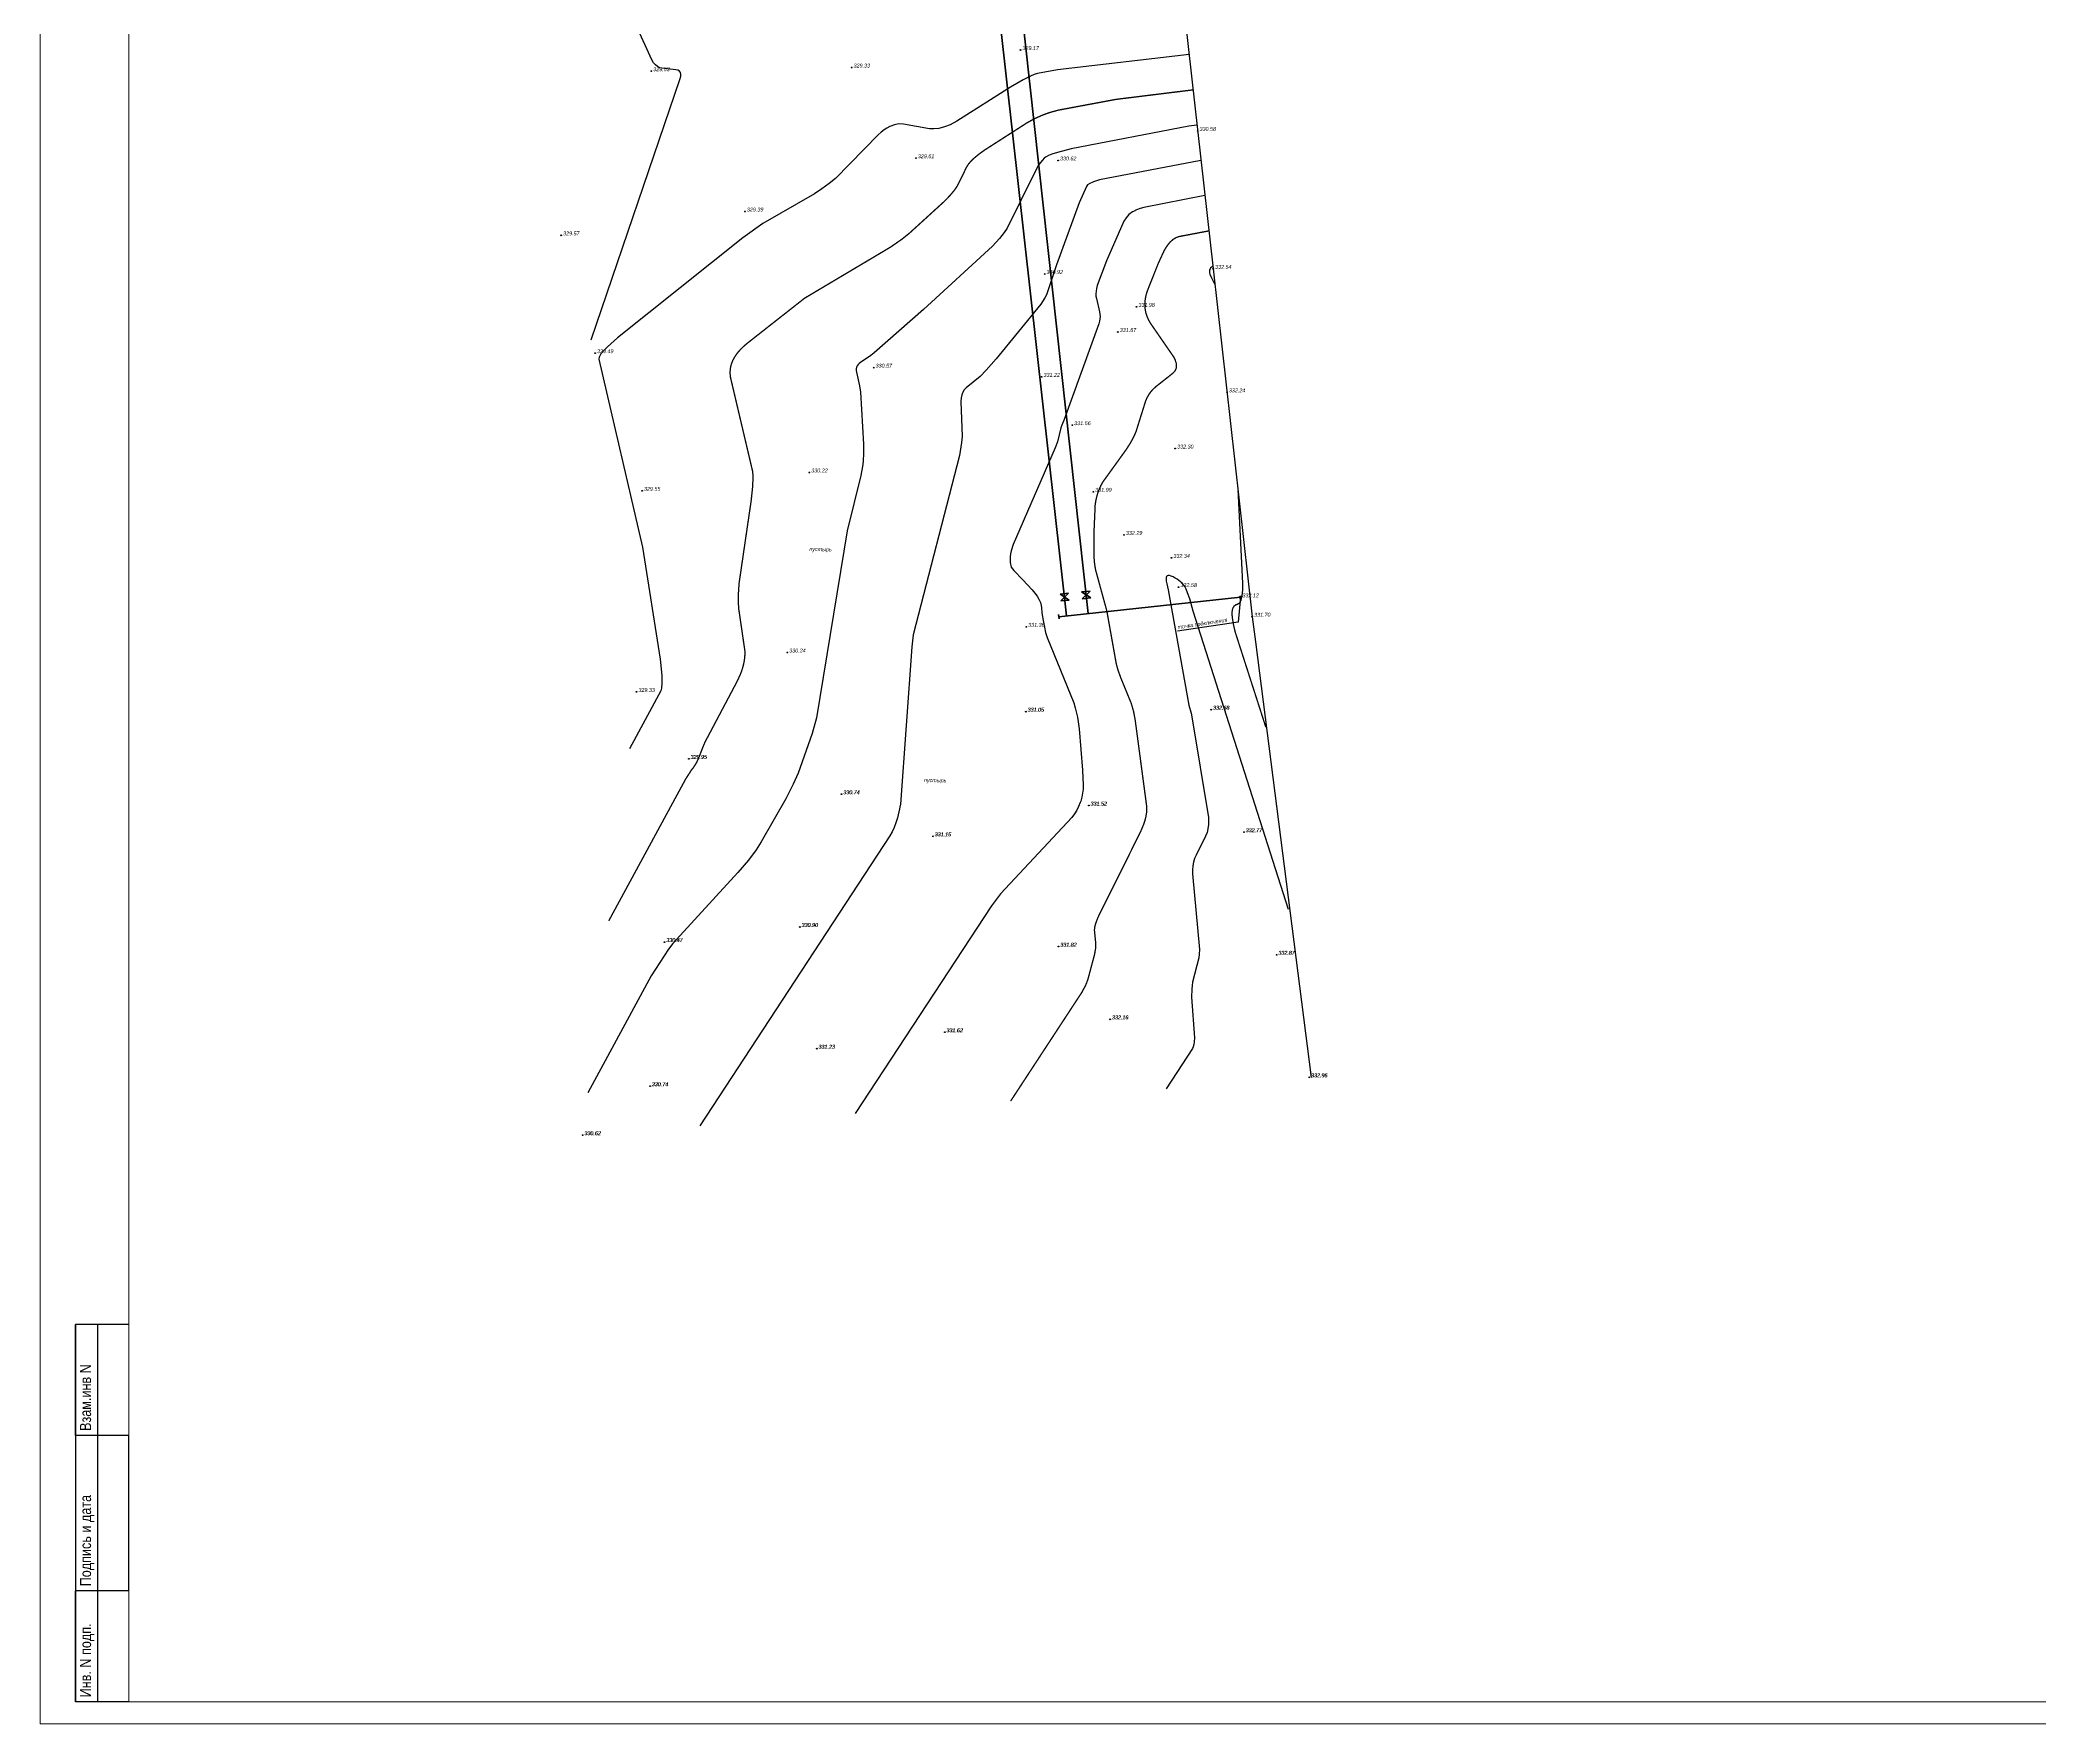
# Model space of a CAD drawing. Extents: x 108150 to 142535, y -18867 to -9422.
# Drawn here: x 139113.5 to 139563.9, y -14092.4 to -13713.2 of the extents above; entities that cross this region are included whole.
import ezdxf

# ---------------------------------------------------------------- set-up
doc = ezdxf.new("R2010")
doc.units = 0
doc.header["$MEASUREMENT"] = 0
doc.linetypes.add('CONTI', pattern=[0])
for name, color, linetype in [('(013) Газ', 40, 'ИК_Газопровод -------г--------'), ('(039) Земля', 7, 'Continuous'), ('(040) Ограда', 7, 'Continuous'), ('CONTOURS-LABEL', 7, 'Continuous'), ('GEO_POINTS', 7, 'Continuous'), ('GEO_POINTS111', 7, 'Continuous'), ('R_Поверхность1_CNT-MAJ', 7, 'Continuous'), ('R_Поверхность1_CNT-MIN', 7, 'Continuous'), ('RAMKA', 250, 'CONTI')]:
    doc.layers.add(name, color=color, linetype=linetype)
doc.styles.add('BM-431', font='')
doc.styles.add('D-431', font='')
doc.styles.get('BM-431').set_extended_font_data('Bm431', italic=True)
doc.styles.get('D-431').set_extended_font_data('D431', italic=True)
doc.linetypes.add('ИК_Газопровод -------г--------', pattern='A,9,-0.6,["Г",Standard,S=1.2,R=0,X=0,Y=-0.6],-1.2', length=10.8)
doc.linetypes.add('ОГРАДА_V_ПРОВ', pattern='A,2.5,["v",Standard,S=1,R=0,X=0,Y=0],5,["v",Standard,S=1,R=180,X=0,Y=0],2.5', length=10)

# ---------------------------------------------------------------- blocks, each defined once
blk = doc.blocks.new('*X2437')
at = {"color": 0}
for p, q in [((9.5, 5.08), (10.49, 5.08)), ((9.5, 5.07), (10.49, 5.07)), ((9.5, 5.06), (10.49, 5.06)), ((9.5, 5.05), (10.49, 5.05)), ((9.5, 5.04), (10.49, 5.04)), ((9.5, 5.03), (10.49, 5.03)), ((9.5, 5.02), (10.5, 5.02)), ((9.5, 5.01), (10.5, 5.01)), ((9.5, 5), (10.5, 5)), ((9.5, 4.99), (10.5, 4.99)), ((9.5, 4.98), (10.5, 4.98)), ((9.5, 4.97), (10.5, 4.97)), ((9.5, 4.96), (10.49, 4.96)), ((9.5, 4.95), (10.49, 4.95)), ((9.5, 4.94), (10.49, 4.94)), ((9.5, 4.93), (10.49, 4.93)), ((9.5, 4.92), (10.49, 4.92)), ((9.5, 4.91), (10.49, 4.91)), ((9.5, 4.9), (10.49, 4.9)), ((9.51, 5.12), (10.48, 5.12)), ((9.51, 5.11), (10.48, 5.11)), ((9.51, 5.1), (10.48, 5.1)), ((9.51, 5.09), (10.49, 5.09)), ((9.51, 4.89), (10.49, 4.89)), ((9.51, 4.88), (10.48, 4.88)), ((9.51, 4.87), (10.48, 4.87)), ((9.51, 4.86), (10.48, 4.86)), ((9.52, 5.16), (10.47, 5.16)), ((9.52, 5.15), (10.47, 5.15)), ((9.52, 5.14), (10.47, 5.14)), ((9.52, 5.13), (10.48, 5.13)), ((9.52, 4.85), (10.48, 4.85)), ((9.52, 4.84), (10.47, 4.84)), ((9.52, 4.83), (10.47, 4.83)), ((9.53, 5.18), (10.46, 5.18)), ((9.53, 5.17), (10.46, 5.17)), ((9.53, 4.82), (10.47, 4.82)), ((9.53, 4.81), (10.46, 4.81)), ((9.53, 4.8), (10.46, 4.8)), ((9.54, 5.2), (10.45, 5.2)), ((9.54, 5.19), (10.46, 5.19)), ((9.54, 4.79), (10.45, 4.79)), ((9.54, 4.78), (10.45, 4.78)), ((9.55, 5.22), (10.44, 5.22)), ((9.55, 5.21), (10.45, 5.21)), ((9.55, 4.77), (10.44, 4.77)), ((9.55, 4.76), (10.44, 4.76)), ((9.56, 5.24), (10.43, 5.24)), ((9.56, 5.23), (10.44, 5.23)), ((9.56, 4.75), (10.43, 4.75)), ((9.56, 4.74), (10.43, 4.74)), ((9.57, 5.26), (10.42, 5.26)), ((9.57, 5.25), (10.43, 5.25)), ((9.57, 4.73), (10.42, 4.73)), ((9.58, 5.27), (10.41, 5.27)), ((9.58, 4.72), (10.41, 4.72)), ((9.58, 4.71), (10.41, 4.71)), ((9.59, 5.29), (10.4, 5.29)), ((9.59, 5.28), (10.41, 5.28)), ((9.59, 4.7), (10.4, 4.7)), ((9.6, 5.3), (10.39, 5.3)), ((9.6, 4.69), (10.39, 4.69)), ((9.61, 5.31), (10.38, 5.31)), ((9.61, 4.68), (10.39, 4.68)), ((9.61, 4.67), (10.38, 4.67)), ((9.62, 5.32), (10.37, 5.32)), ((9.62, 4.66), (10.37, 4.66)), ((9.63, 5.33), (10.37, 5.33)), ((9.63, 4.65), (10.36, 4.65)), ((9.64, 5.34), (10.36, 5.34)), ((9.64, 4.64), (10.35, 4.64)), ((9.65, 5.35), (10.35, 5.35)), ((9.65, 4.63), (10.34, 4.63)), ((9.66, 5.36), (10.34, 5.36)), ((9.66, 4.62), (10.33, 4.62)), ((9.67, 5.37), (10.32, 5.37)), ((9.67, 4.61), (10.32, 4.61)), ((9.68, 5.38), (10.31, 5.38)), ((9.69, 5.39), (10.3, 5.39)), ((9.69, 4.6), (10.31, 4.6)), ((9.7, 4.59), (10.29, 4.59)), ((9.71, 5.4), (10.29, 5.4)), ((9.71, 4.58), (10.28, 4.58)), ((9.72, 5.41), (10.27, 5.41)), ((9.73, 4.57), (10.26, 4.57)), ((9.74, 5.42), (10.26, 5.42)), ((9.75, 5.43), (10.24, 5.43)), ((9.75, 4.56), (10.25, 4.56)), ((9.76, 4.55), (10.23, 4.55)), ((9.77, 5.44), (10.22, 5.44)), ((9.78, 4.54), (10.21, 4.54)), ((9.79, 5.45), (10.2, 5.45)), ((9.81, 4.53), (10.18, 4.53)), ((9.82, 5.46), (10.18, 5.46)), ((9.83, 4.52), (10.16, 4.52)), ((9.85, 5.47), (10.15, 5.47)), ((9.87, 4.51), (10.12, 4.51)), ((9.88, 5.48), (10.11, 5.48)), ((9.91, 4.5), (10.08, 4.5)), ((9.94, 5.49), (10.05, 5.49))]:
    blk.add_line(p, q, dxfattribs=at)
blk = doc.blocks.new('I01070')
at = {"color": 0}
blk.add_circle((0.05, 0.03), 0.5, dxfattribs=at)
blk.add_blockref('*X2437', (-9.95, -4.96), dxfattribs=at)

msp = doc.modelspace()

# ---------------------------------------------------------------- linework, layer by layer
at = {"layer": '(040) Ограда', "linetype": 'ОГРАДА_V_ПРОВ', "elevation": 331.432, "flags": 128}
msp.add_lwpolyline([(140189.8476, -13443.6762), (140193.3975, -13417.4134), (140089.9275, -13366.3493), (140011.0505, -13327.3708), (139994.8631, -13321.1751), (139930.108, -13298.7183), (139887.3247, -13291.2719), (139803.7556, -13277.1921), (139731.8093, -13272.4451), (139717.7462, -13270.5614), (139697.7391, -13267.9531), (139632.5805, -13266.5041), (139585.6072, -13267.5184), (139499.2672, -13277.9713), (139409.2573, -13290.6273), (139322.9944, -13306.8473), (139335.7974, -13397.3763), (139352.1444, -13535.2563), (139359.9974, -13607.5303), (139370.6814, -13702.5533), (139377.6814, -13764.7193), (139386.4634, -13843.0583), (139387.2483, -13848.7025), (139399.7605, -13946.8176)], dxfattribs=at)
at = {"color": 0, "linetype": 'Continuous', "lineweight": 13}
for p, q in [((139113.4587, -14092.4422), (139113.4587, -12894.5928)), ((139133.4587, -14087.4422), (139133.4587, -12899.5928)), ((142146.6637, -14087.4422), (139133.4587, -14087.4422)), ((142151.6637, -14092.4422), (139113.4587, -14092.4422))]:
    msp.add_line(p, q, dxfattribs=at)
at = {"color": 5, "lineweight": 50}
for p, q in [((139348.051, -13837.4943), (139349.9512, -13837.3221)), ((139348.051, -13837.4943), (139350.1147, -13838.8515)), ((139348.2145, -13839.0237), (139349.9512, -13837.3221)), ((139343.1853, -13837.9625, 326), (139345.0855, -13837.7903, 326)), ((139343.1853, -13837.9625, 326), (139345.2491, -13839.3198, 326)), ((139343.3489, -13839.4919, 326), (139345.0855, -13837.7903, 326)), ((139343.3489, -13839.4919, 326), (139345.2491, -13839.3198, 326)), ((139348.2145, -13839.0237), (139350.1147, -13838.8515))]:
    msp.add_line(p, q, dxfattribs=at)
at = {"color": 5, "lineweight": 60}
for p, q in [((139383.8454, -13838.6953, 332.124), (139342.9162, -13843.0622, 24.4591)), ((139342.8631, -13842.5647, 24.4591), (139342.9693, -13843.5597, 24.4591))]:
    msp.add_line(p, q, dxfattribs=at)
at = {"color": 0, "lineweight": 25}
for p, q in [((139121.4587, -14002.4396), (139121.4587, -14087.4396)), ((139133.4587, -14002.4422), (139121.4587, -14002.4422)), ((139126.4587, -14087.4396), (139126.4587, -14002.4396)), ((139133.4587, -14027.4422), (139121.4587, -14027.4422)), ((139133.4587, -14062.4422), (139121.4587, -14062.4422)), ((139133.4587, -14087.4422), (139121.4587, -14087.4422))]:
    msp.add_line(p, q, dxfattribs=at)
at = {"lineweight": 25}
for p, q in [((139121.4587, -14027.4396), (139121.4587, -14002.4396)), ((139121.4587, -14087.4396), (139121.4587, -14062.4396))]:
    msp.add_line(p, q, dxfattribs=at)
at = {"elevation": 332.124}
msp.add_lwpolyline([(139383.8454, -13838.6953), (139383.3385, -13844.2726), (139369.6401, -13846.3328)], dxfattribs=at)
at = {"layer": 'GEO_POINTS111'}
for points, elevation in [([(139334.3124, -13715.4383), (139334.3124, -13715.4383)], 329.168), ([(139251.141, -13720.2082), (139251.141, -13720.2082)], 329.5316), ([(139296.2723, -13719.3806), (139296.2723, -13719.3806)], 329.3316), ([(139374.1814, -13733.6363), (139374.1814, -13733.6363)], 330.5805), ([(139310.7522, -13739.8055), (139310.7522, -13739.8055)], 329.6119), ([(139342.7644, -13740.3073), (139342.7644, -13740.3073)], 330.624), ([(139272.2458, -13751.8064), (139272.2458, -13751.8064)], 329.3895), ([(139230.841, -13757.1862), (139230.841, -13757.1862)], 329.5659), ([(139377.6814, -13764.7193), (139377.6814, -13764.7193)], 332.538), ([(139339.7356, -13765.8765), (139339.7356, -13765.8765)], 330.921), ([(139360.4204, -13773.2793), (139360.4204, -13773.2793)], 331.983), ([(139356.2284, -13778.9433), (139356.2284, -13778.9433)], 331.673), ([(139238.4839, -13783.7121), (139238.4839, -13783.7121)], 329.4915), ([(139301.2291, -13786.9815), (139301.2291, -13786.9815)], 330.5717), ([(139339.0444, -13789.0453), (139339.0444, -13789.0453)], 331.224), ([(139380.8, -13792.5387), (139380.8, -13792.5387)], 332.239), ([(139345.9674, -13799.9223), (139345.9674, -13799.9223)], 331.556), ([(139369.133, -13805.1898), (139369.133, -13805.1898)], 332.2981), ([(139286.7375, -13810.5696), (139286.7375, -13810.5696)], 330.2208), ([(139249.0591, -13814.7078), (139249.0591, -13814.7078)], 329.5459), ([(139350.6924, -13814.9283), (139350.6924, -13814.9283)], 331.988), ([(139357.6054, -13824.6253), (139357.6054, -13824.6253)], 332.291), ([(139368.3014, -13829.8043), (139368.3014, -13829.8043)], 332.337), ([(139369.8934, -13836.3913), (139369.8934, -13836.3913)], 332.581), ([(139383.8454, -13838.6953), (139383.8454, -13838.6953)], 332.124), ([(139335.5951, -13845.3309), (139335.5951, -13845.3309)], 331.359), ([(139386.4634, -13843.0583), (139386.4634, -13843.0583)], 331.696), ([(139281.7689, -13851.1244), (139281.7689, -13851.1244)], 330.2432), ([(139247.812, -13860.0017), (139247.812, -13860.0017)], 329.334), ([(139335.5045, -13864.4421), (139335.5045, -13864.4421)], 331.0479), ([(139377.2534, -13863.9934), (139377.2534, -13863.9934)], 332.676), ([(139259.5899, -13875.0853), (139259.5899, -13875.0853)], 329.9526), ([(139293.9864, -13883.0497), (139293.9864, -13883.0497)], 330.7429), ([(139349.6674, -13885.5954), (139349.6674, -13885.5954)], 331.5162), ([(139384.6135, -13891.5956), (139384.6135, -13891.5956)], 332.771), ([(139314.5795, -13892.5245), (139314.5795, -13892.5245)], 331.147), ([(139284.605, -13912.9433), (139284.605, -13912.9433)], 330.897), ([(139254.1216, -13916.3407), (139254.1216, -13916.3407)], 330.4711), ([(139342.8674, -13917.3622), (139342.8674, -13917.3622)], 331.8189), ([(139391.9735, -13919.1978), (139391.9735, -13919.1978)], 332.866), ([(139317.2232, -13936.651), (139317.2232, -13936.651)], 331.623), ([(139354.4998, -13933.7445), (139354.4998, -13933.7445)], 332.1562), ([(139288.4065, -13940.3503), (139288.4065, -13940.3503)], 331.2252), ([(139250.8655, -13948.8057), (139250.8655, -13948.8057)], 330.743), ([(139399.3336, -13946.8), (139399.3336, -13946.8)], 332.961), ([(139235.6827, -13959.8357), (139235.6827, -13959.8357)], 330.6232)]:
    msp.add_lwpolyline(points, dxfattribs=dict(at, elevation=elevation))
for centre in [(139334.3124, -13715.4383, 329.168), (139251.141, -13720.2082, 329.5316), (139296.2723, -13719.3806, 329.3316), (139374.1814, -13733.6363, 330.5805), (139310.7522, -13739.8055, 329.6119), (139342.7644, -13740.3073, 330.624), (139272.2458, -13751.8064, 329.3895), (139230.841, -13757.1862, 329.5659), (139377.6814, -13764.7193, 332.538), (139339.7356, -13765.8765, 330.921), (139360.4204, -13773.2793, 331.983), (139356.2284, -13778.9433, 331.673), (139238.4839, -13783.7121, 329.4915), (139301.2291, -13786.9815, 330.5717), (139339.0444, -13789.0453, 331.224), (139380.8, -13792.5387, 332.239), (139345.9674, -13799.9223, 331.556), (139369.133, -13805.1898, 332.2981), (139286.7375, -13810.5696, 330.2208), (139249.0591, -13814.7078, 329.5459), (139350.6924, -13814.9283, 331.988), (139357.6054, -13824.6253, 332.291), (139368.3014, -13829.8043, 332.337), (139369.8934, -13836.3913, 332.581), (139383.8454, -13838.6953, 332.124), (139335.5951, -13845.3309, 331.359), (139386.4634, -13843.0583, 331.696), (139281.7689, -13851.1244, 330.2432), (139247.812, -13860.0017, 329.334), (139335.5045, -13864.4421, 331.0479), (139377.2534, -13863.9934, 332.676), (139259.5899, -13875.0853, 329.9526), (139293.9864, -13883.0497, 330.7429), (139349.6674, -13885.5954, 331.5162), (139384.6135, -13891.5956, 332.771), (139314.5795, -13892.5245, 331.147), (139284.605, -13912.9433, 330.897), (139254.1216, -13916.3407, 330.4711), (139342.8674, -13917.3622, 331.8189), (139391.9735, -13919.1978, 332.866), (139317.2232, -13936.651, 331.623), (139354.4998, -13933.7445, 332.1562), (139288.4065, -13940.3503, 331.2252), (139250.8655, -13948.8057, 330.743), (139399.3336, -13946.8, 332.961), (139235.6827, -13959.8357, 330.6232)]:
    msp.add_circle(centre, 0.0875, dxfattribs=at)
at = {"layer": 'R_Поверхность1_CNT-MAJ', "color": 42, "const_width": 0.3, "elevation": 332}
msp.add_lwpolyline([(139389.5563, -13867.9891), (139382.6748, -13846.6215), (139382.3087, -13845.135), (139382.0492, -13843.626), (139381.9593, -13842.8631), (139381.929, -13842.1528), (139381.9914, -13841.5532), (139382.1463, -13841.0644), (139382.3939, -13840.6864), (139382.734, -13840.4191), (139383.1667, -13840.2626), (139383.5968, -13839.995), (139383.9287, -13839.3945), (139384.1626, -13838.4611), (139384.2942, -13837.2635), (139384.3369, -13835.7645), (139383.2927, -13814.7743)], dxfattribs=at)
at = {"layer": 'R_Поверхность1_CNT-MIN', "color": 44}
for points, elevation in [([(139237.6105, -13780.6806), (139257.6547, -13721.8645), (139257.7969, -13721.3136), (139257.8173, -13720.852), (139257.7159, -13720.4798), (139257.4929, -13720.1969), (139257.1481, -13720.0035), (139256.6815, -13719.8994), (139253.5172, -13719.5429), (139253.0042, -13719.4201), (139252.5201, -13719.1705), (139252.0649, -13718.7941), (139251.6386, -13718.2909), (139251.2411, -13717.6609), (139247.7945, -13710.0689)], 329.5), ([(139377.6134, -13764.1159), (139377.1176, -13764.5768), (139376.9753, -13764.7418), (139376.8791, -13764.9296), (139376.829, -13765.1402), (139376.825, -13765.3736), (139376.867, -13765.6298), (139376.9552, -13765.9088), (139377.3039, -13766.7466), (139377.6832, -13767.5174), (139378.0777, -13768.2547)], 332.5), ([(139394.6433, -13908.9937), (139373.1647, -13841.8395), (139372.4072, -13839.063), (139371.931, -13837.6562), (139371.6064, -13836.8814), (139371.3006, -13836.2987), (139371.0017, -13835.8769), (139370.6901, -13835.5437), (139370.3465, -13835.2264), (139369.9708, -13834.9251), (139369.563, -13834.6396), (139369.1232, -13834.3701), (139368.6512, -13834.1166), (139368.2018, -13833.9146), (139367.8297, -13833.7997), (139367.5348, -13833.7721), (139367.3172, -13833.8316), (139367.1769, -13833.9782), (139367.1138, -13834.2121), (139367.0995, -13834.4933), (139367.1053, -13834.7822), (139367.1313, -13835.0787), (139367.1774, -13835.3829), (139367.2437, -13835.6947), (139367.5664, -13837.0068), (139372.2302, -13862.9551), (139372.7437, -13864.8128), (139372.8951, -13865.6527), (139376.6266, -13888.3215), (139376.6535, -13889.1683), (139376.6287, -13889.8796), (139376.5105, -13890.8322), (139376.2951, -13891.6914), (139375.9825, -13892.4572), (139373.815, -13896.7721), (139373.4935, -13897.5222), (139373.2515, -13898.3341), (139373.0888, -13899.208), (139373.0098, -13900.0589), (139372.9968, -13900.9612), (139374.5947, -13918.0115), (139374.5311, -13919.0974), (139374.4251, -13919.8789), (139373.0332, -13925.3724), (139372.9192, -13926.1442), (139372.8491, -13926.9784), (139372.8366, -13928.73), (139373.471, -13937.9442), (139373.4275, -13938.7818), (139373.3354, -13939.4137), (139373.1931, -13939.9255), (139373.0006, -13940.3173), (139367.0631, -13949.3705)], 332.5)]:
    msp.add_lwpolyline(points, dxfattribs=dict(at, elevation=elevation))
at = {"layer": 'RAMKA', "color": 0, "lineweight": 25}
msp.add_line((139133.4587, -14062.4422), (139133.4587, -14027.4422), dxfattribs=at)

# ---------------------------------------------------------------- block references
at = {"layer": '(013) Газ', "color": 0, "linetype": 'Continuous', "xscale": 0.5, "yscale": 0.5, "zscale": 0.5}
msp.add_blockref('I01070', (139383.8204, -13838.7103, 332.124), dxfattribs=at)

# ---------------------------------------------------------------- texts
at = {"layer": '(013) Газ', "color": 0, "linetype": 'Continuous', "style": 'BM-431'}
msp.add_text('точка подключения', height=0.875, rotation=8.553068, dxfattribs=at).set_placement((139369.7231, -13845.8611, 332.124))
at = {"layer": '(039) Земля', "linetype": 'Continuous', "style": 'BM-431', "width": 1}
for p in [(139286.7375, -13828.2693, 330.2208), (139312.5556, -13880.2974)]:
    msp.add_text('пустырь', height=0.87, rotation=359.155003, dxfattribs=at).set_placement(p)
at = {"lineweight": 25, "width": 0.85}
for s, p in [('Взам.инв N', (139124.9579, -14026.4396)), ('Подпись и дата', (139124.9579, -14061.4396)), ('Инв. N подп.', (139124.9579, -14086.4396))]:
    msp.add_text(s, height=2.5, rotation=90, dxfattribs=at).set_placement(p)
at = {"layer": 'GEO_POINTS', "color": 7, "style": 'D-431'}
for s, p in [('331.05', (139335.8545, -13864.4421, 331.0479)), ('332.68', (139377.6034, -13863.9934, 332.676)), ('329.95', (139259.9399, -13875.0853, 329.9526)), ('330.74', (139294.3364, -13883.0497, 330.7429)), ('331.52', (139350.0174, -13885.5954, 331.5162)), ('331.15', (139314.9295, -13892.5245, 331.147)), ('332.77', (139384.9635, -13891.5956, 332.771)), ('330.90', (139284.955, -13912.9433, 330.897)), ('330.47', (139254.4716, -13916.3407, 330.4711)), ('331.82', (139343.2174, -13917.3622, 331.8189)), ('332.87', (139392.3235, -13919.1978, 332.866)), ('331.62', (139317.5732, -13936.651, 331.623)), ('332.16', (139354.8498, -13933.7445, 332.1562)), ('331.23', (139288.7565, -13940.3503, 331.2252)), ('330.74', (139251.2155, -13948.8057, 330.743)), ('332.96', (139399.6836, -13946.8, 332.961)), ('330.62', (139236.0327, -13959.8357, 330.6232))]:
    msp.add_text(s, height=0.876, dxfattribs=at).set_placement(p)
at = {"layer": 'GEO_POINTS111', "color": 7, "char_height": 0.876, "attachment_point": 1}
for s, insert, width in [('\\fD431|b0|i1|c0|p34;\\W1.0000000000;\\T1.0000000000;\\o\\l329.17', (139334.7392, -13714.5623, 329.168), 3.814384), ('\\fD431|b0|i1|c0|p34;\\W1.0000000000;\\T1.0000000000;\\o\\l329.53', (139251.5679, -13719.3322, 329.5316), 4.048493), ('\\fD431|b0|i1|c0|p34;\\W1.0000000000;\\T1.0000000000;\\o\\l329.33', (139296.6991, -13718.5046, 329.3316), 4.042626), ('\\fD431|b0|i1|c0|p34;\\W1.0000000000;\\T1.0000000000;\\o\\l330.58', (139374.6082, -13732.7603, 330.5805), 3.982778), ('\\fD431|b0|i1|c0|p34;\\W1.0000000000;\\T1.0000000000;\\o\\l329.61', (139311.1791, -13738.9295, 329.6119), 3.847829), ('\\fD431|b0|i1|c0|p34;\\W1.0000000000;\\T1.0000000000;\\o\\l330.62', (139343.1912, -13739.4313, 330.624), 4.024437), ('\\fD431|b0|i1|c0|p34;\\W1.0000000000;\\T1.0000000000;\\o\\l329.39', (139272.6727, -13750.9304, 329.3895), 3.99686), ('\\fD431|b0|i1|c0|p34;\\W1.0000000000;\\T1.0000000000;\\o\\l329.57', (139231.2679, -13756.3102, 329.5659), 4.012702), ('\\fD431|b0|i1|c0|p34;\\W1.0000000000;\\T1.0000000000;\\o\\l330.92', (139340.1625, -13765.0005, 330.921), 4.024437), ('\\fD431|b0|i1|c0|p34;\\W1.0000000000;\\T1.0000000000;\\o\\l332.54', (139378.1082, -13763.8433, 332.538), 3.954028), ('\\fD431|b0|i1|c0|p34;\\W1.0000000000;\\T1.0000000000;\\o\\l331.98', (139360.8472, -13772.4033, 331.983), 3.790328), ('\\fD431|b0|i1|c0|p34;\\W1.0000000000;\\T1.0000000000;\\o\\l331.67', (139356.6552, -13778.0673, 331.673), 3.772139), ('\\fD431|b0|i1|c0|p34;\\W1.0000000000;\\T1.0000000000;\\o\\l329.49', (139238.9108, -13782.8361, 329.4915), 4.056707), ('\\fD431|b0|i1|c0|p34;\\W1.0000000000;\\T1.0000000000;\\o\\l330.57', (139301.656, -13786.1055, 330.5717), 3.964589), ('\\fD431|b0|i1|c0|p34;\\W1.0000000000;\\T1.0000000000;\\o\\l331.22', (139339.4712, -13788.1693, 331.224), 3.760405), ('\\fD431|b0|i1|c0|p34;\\W1.0000000000;\\T1.0000000000;\\o\\l332.24', (139381.2269, -13791.6627, 332.239), 3.990406), ('\\fD431|b0|i1|c0|p34;\\W1.0000000000;\\T1.0000000000;\\o\\l331.56', (139346.3942, -13799.0463, 331.556), 3.728721), ('\\fD431|b0|i1|c0|p34;\\W1.0000000000;\\T1.0000000000;\\o\\l332.30', (139369.5598, -13804.3138, 332.2981), 3.965176), ('\\fD431|b0|i1|c0|p34;\\W1.0000000000;\\T1.0000000000;\\o\\l330.22', (139287.1643, -13809.6936, 330.2208), 4.006835), ('\\fD431|b0|i1|c0|p34;\\W1.0000000000;\\T1.0000000000;\\o\\l329.55', (139249.486, -13813.8318, 329.5459), 4.033238), ('\\fD431|b0|i1|c0|p34;\\W1.0000000000;\\T1.0000000000;\\o\\l331.99', (139351.1192, -13814.0523, 331.988), 3.762165), ('\\fD431|b0|i1|c0|p34;\\W1.0000000000;\\T1.0000000000;\\o\\l332.29', (139358.0322, -13823.7493, 332.291), 3.979258), ('\\fD431|b0|i1|c0|p34;\\W1.0000000000;\\T1.0000000000;\\o\\l332.34', (139368.7282, -13828.9283, 332.337), 3.948161), ('\\fD431|b0|i1|c0|p34;\\W1.0000000000;\\T1.0000000000;\\o\\l332.58', (139370.3202, -13835.5153, 332.581), 3.971044), ('\\fD431|b0|i1|c0|p34;\\W1.0000000000;\\T1.0000000000;\\o\\l332.12', (139384.2722, -13837.8193, 332.124), 3.760405), ('\\fD431|b0|i1|c0|p34;\\W1.0000000000;\\T1.0000000000;\\o\\l331.36', (139336.022, -13844.4549, 331.359), 3.722853), ('\\fD431|b0|i1|c0|p34;\\W1.0000000000;\\T1.0000000000;\\o\\l331.70', (139386.8902, -13842.1823, 331.696), 3.670634), ('\\fD431|b0|i1|c0|p34;\\W1.0000000000;\\T1.0000000000;\\o\\l330.24', (139282.1958, -13850.2484, 330.2432), 4.002141), ('\\fD431|b0|i1|c0|p34;\\W1.0000000000;\\T1.0000000000;\\o\\l329.33', (139248.2389, -13859.1257, 329.334), 4.042626), ('\\fD431|b0|i1|c0|p34;\\W1.0000000000;\\T1.0000000000;\\o\\l331.05', (139335.9314, -13863.5661, 331.0479), 3.786808), ('\\fD431|b0|i1|c0|p34;\\W1.0000000000;\\T1.0000000000;\\o\\l332.68', (139377.6803, -13863.1174, 332.676), 4.025023), ('\\fD431|b0|i1|c0|p34;\\W1.0000000000;\\T1.0000000000;\\o\\l329.95', (139260.0167, -13874.2093, 329.9526), 4.087218), ('\\fD431|b0|i1|c0|p34;\\W1.0000000000;\\T1.0000000000;\\o\\l330.74', (139294.4133, -13882.1737, 330.7429), 3.900048), ('\\fD431|b0|i1|c0|p34;\\W1.0000000000;\\T1.0000000000;\\o\\l331.52', (139350.0942, -13884.7194, 331.5162), 3.724027), ('\\fD431|b0|i1|c0|p34;\\W1.0000000000;\\T1.0000000000;\\o\\l331.15', (139315.0063, -13891.6485, 331.147), 3.540378), ('\\fD431|b0|i1|c0|p34;\\W1.0000000000;\\T1.0000000000;\\o\\l332.77', (139385.0404, -13890.7196, 332.771), 3.88714), ('\\fD431|b0|i1|c0|p34;\\W1.0000000000;\\T1.0000000000;\\o\\l330.90', (139285.0319, -13912.0673, 330.897), 4.036758), ('\\fD431|b0|i1|c0|p34;\\W1.0000000000;\\T1.0000000000;\\o\\l330.47', (139254.5485, -13915.4647, 330.4711), 4.018569), ('\\fD431|b0|i1|c0|p34;\\W1.0000000000;\\T1.0000000000;\\o\\l331.82', (139343.2943, -13916.4862, 331.8189), 3.796196), ('\\fD431|b0|i1|c0|p34;\\W1.0000000000;\\T1.0000000000;\\o\\l332.87', (139392.4004, -13918.3218, 332.866), 4.025023), ('\\fD431|b0|i1|c0|p34;\\W1.0000000000;\\T1.0000000000;\\o\\l331.62', (139317.6501, -13935.775, 331.623), 3.778007), ('\\fD431|b0|i1|c0|p34;\\W1.0000000000;\\T1.0000000000;\\o\\l332.16', (139354.9267, -13932.8685, 332.1562), 3.765098), ('\\fD431|b0|i1|c0|p34;\\W1.0000000000;\\T1.0000000000;\\o\\l331.23', (139288.8334, -13939.4743, 331.2252), 3.790328), ('\\fD431|b0|i1|c0|p34;\\W1.0000000000;\\T1.0000000000;\\o\\l330.74', (139251.2924, -13947.9297, 330.743), 3.900048), ('\\fD431|b0|i1|c0|p34;\\W1.0000000000;\\T1.0000000000;\\o\\l332.96', (139399.7605, -13945.924, 332.961), 4.017396), ('\\fD431|b0|i1|c0|p34;\\W1.0000000000;\\T1.0000000000;\\o\\l330.62', (139236.1096, -13958.9597, 330.6232), 4.024437)]:
    msp.add_mtext(s, dxfattribs=dict(at, insert=insert, width=width))

# ---------------------------------------------------------------- next in the draw order: wipeouts: each hides what was drawn before it
at = {"color": 42}
for points in [[(139327.1163, -13736.4992), (139328.1223, -13738.0848), (139324.7892, -13740.1995), (139323.7832, -13738.6139)], [(139361.8582, -13795.6324), (139363.7302, -13795.8304), (139363.3162, -13799.7436), (139361.4442, -13799.5456)]]:
    msp.add_wipeout(points, dxfattribs=at).dxf.layer = 'CONTOURS-LABEL'

# ---------------------------------------------------------------- next in the draw order: linework, layer by layer
at = {"color": 5, "lineweight": 60, "elevation": 326}
msp.add_lwpolyline([(140801.1787, -13472.1263), (140732.6859, -13429.2653), (140508.6645, -13458.1742), (140121.5145, -13301.8894), (140008.5394, -13255.9467), (139894.9978, -13227.6407), (139701.0834, -13202.7773), (139605.8741, -13203.0774), (139501.6057, -13214.5407), (139285.8205, -13248.3325), (139225.0703, -13260.2035), (139246.7442, -13375.4068), (139298.7261, -13431.8258), (139344.6342, -13842.8789)], dxfattribs=at)
at = {"color": 4, "lineweight": 60}
msp.add_lwpolyline([(140798.5699, -13476.3918), (140733.7339, -13436.2883), (140507.8122, -13467.1846), (140118.8988, -13306.1506), (140005.4069, -13262.7742), (139894.0076, -13233.3311), (139700.6355, -13208.0653), (139606.0868, -13208.3889), (139503.2675, -13219.6322), (139284.0393, -13254.6173), (139231.4764, -13264.9757), (139252.444, -13373.3441), (139304.0432, -13429.4475), (139349.5096, -13842.3587)], dxfattribs=at)
at = {"layer": 'R_Поверхность1_CNT-MAJ', "color": 42, "const_width": 0.3}
for points, elevation in [([(139373.1434, -13724.4185), (139355.7613, -13726.562), (139342.8298, -13728.9792), (139340.9203, -13729.4995), (139339.3008, -13730.0777), (139337.5131, -13730.8752), (139335.7807, -13731.8222), (139326.2489, -13737.9434), (139324.8372, -13738.9628), (139323.8048, -13739.8222), (139323.0662, -13740.5479), (139322.5003, -13741.2345), (139322.1071, -13741.8821), (139320.2657, -13745.6506), (139319.8979, -13746.3051), (139319.4085, -13747.0125), (139318.2877, -13748.347), (139317.083, -13749.5758), (139309.2479, -13756.7176), (139307.5657, -13758.058), (139304.97, -13759.8563), (139285.6628, -13771.3362), (139272.8188, -13781.4313), (139272.0752, -13782.0573), (139271.409, -13782.6896), (139270.8202, -13783.3283), (139270.3089, -13783.9733), (139269.875, -13784.6247), (139269.5185, -13785.2824), (139269.4769, -13785.3703), (139269.1246, -13786.2951), (139268.9216, -13787.2321), (139268.8678, -13788.1813), (139268.9633, -13789.1427), (139273.9852, -13810.4607), (139274.0434, -13811.6057), (139273.9721, -13813.6818), (139273.6289, -13816.9348), (139270.9112, -13835.4987), (139270.7596, -13837.7099), (139270.7563, -13840.2392), (139270.8368, -13841.3565), (139272.2071, -13850.7295), (139272.2074, -13851.7514), (139272.1062, -13852.7957), (139271.949, -13853.6614), (139271.7414, -13854.4843), (139271.4751, -13855.3201), (139271.1501, -13856.1689), (139270.324, -13857.9053), (139263.299, -13871.1723), (139262.8197, -13872.2727), (139261.8401, -13874.8219), (139261.4164, -13875.7463), (139260.9327, -13876.583), (139260.6684, -13876.9684), (139260.0675, -13877.7597), (139258.8541, -13879.6619), (139241.5459, -13911.5772)], 330), ([(139376.7194, -13756.1764), (139370.0799, -13757.4371), (139369.3556, -13757.6708), (139368.6582, -13758.0917), (139367.9876, -13758.6998), (139367.5214, -13759.2536), (139367.0691, -13759.9046), (139366.6307, -13760.6526), (139365.3189, -13763.489), (139362.8846, -13769.6124), (139362.5912, -13770.5426), (139362.3962, -13771.4543), (139362.2998, -13772.3476), (139362.3019, -13773.2223), (139362.3344, -13773.6051), (139362.4912, -13774.506), (139362.7593, -13775.386), (139363.1388, -13776.2451), (139363.6295, -13777.0834), (139368.7674, -13784.5263), (139369.1296, -13785.2579), (139369.3485, -13785.9329), (139369.4185, -13786.4002), (139369.357, -13787.1108), (139369.0718, -13787.733), (139368.5632, -13788.2668), (139364.8404, -13791.2046), (139364.2498, -13791.7256), (139363.7188, -13792.3095), (139363.2474, -13792.9563), (139362.8357, -13793.6658), (139362.4836, -13794.4383), (139360.3162, -13801.348), (139359.9438, -13802.2371), (139359.0657, -13803.9149), (139358.0447, -13805.4943), (139352.8508, -13812.7011), (139352.3719, -13813.5675), (139351.9648, -13814.4717), (139351.6978, -13815.2006), (139351.4397, -13816.0856), (139351.2414, -13817.0019), (139351.1028, -13817.9497), (139350.877, -13823.1538), (139350.8111, -13829.0457), (139350.9257, -13830.7013), (139351.0563, -13831.7134), (139351.2297, -13832.6391), (139353.7313, -13841.7625), (139355.8714, -13853.7454), (139356.2566, -13855.1164), (139356.8824, -13856.8553), (139359.225, -13862.5704), (139359.7447, -13864.3446), (139360.0983, -13866.1907), (139362.7429, -13886.0565), (139362.6945, -13887.1053), (139362.5046, -13888.2241), (139362.3035, -13888.9951), (139362.0417, -13889.7961), (139361.3357, -13891.4883), (139351.7527, -13910.7505), (139351.3569, -13911.764), (139351.0983, -13912.586), (139350.9615, -13913.2532), (139350.9466, -13913.7655), (139351.2495, -13916.8325), (139351.2372, -13917.3354), (139351.1861, -13917.8835), (139350.9671, -13919.1156), (139349.4656, -13924.7457), (139349.2098, -13925.4514), (139348.9085, -13926.1566), (139348.1688, -13927.5651), (139332.0626, -13952.1585)], 332)]:
    msp.add_lwpolyline(points, dxfattribs=dict(at, elevation=elevation))
at = {"layer": 'R_Поверхность1_CNT-MIN', "color": 44}
for points, elevation in [([(139372.2494, -13716.4791), (139342.5894, -13719.935), (139338.1006, -13720.7606), (139337.3962, -13720.9542), (139336.5237, -13721.3028), (139334.8797, -13722.1273), (139332.0178, -13723.8243), (139319.9533, -13731.4975), (139318.4445, -13732.2545), (139317.1803, -13732.753), (139315.9319, -13733.0911), (139314.7921, -13733.2269), (139313.7612, -13733.1605), (139307.9016, -13732.1547), (139306.912, -13732.0996), (139305.8965, -13732.2695), (139304.8549, -13732.6645), (139304.2061, -13733.0164), (139303.5475, -13733.4522), (139302.8792, -13733.972), (139302.2012, -13734.5757), (139292.6388, -13744.3463), (139291.2052, -13745.5337), (139289.5812, -13746.7216), (139287.8934, -13747.7983), (139276.2573, -13754.5037), (139271.7184, -13757.7274), (139243.5432, -13780.2336), (139241.2822, -13782.2602), (139240.5792, -13782.971), (139239.805, -13783.8781), (139239.3791, -13784.5829), (139239.3015, -13785.0853), (139249.1558, -13827.4315), (139253.1003, -13852.6649), (139253.4754, -13856.2855), (139253.5292, -13858.0702), (139253.4481, -13859.1298), (139253.2522, -13859.798), (139246.2502, -13872.8569)], 329.5), ([(139374.0374, -13732.358), (139372.2134, -13732.6055), (139345.6797, -13737.7271), (139342.6002, -13738.5078), (139341.3078, -13738.9141), (139340.5595, -13739.2059), (139340.0432, -13739.4746), (139339.6373, -13739.7901), (139339.22, -13740.2224), (139338.7914, -13740.7716), (139338.3793, -13741.3927), (139337.5251, -13742.9432), (139331.2988, -13755.5519), (139330.6149, -13756.5568), (139329.5796, -13757.8556), (139327.9609, -13759.6169), (139312.4364, -13773.8699), (139301.3395, -13783.6428), (139300.6116, -13784.2082), (139298.2764, -13785.805), (139297.9664, -13786.0458), (139297.6989, -13786.3004), (139297.4983, -13786.585), (139297.3646, -13786.8997), (139297.2977, -13787.2444), (139297.2977, -13787.6191), (139297.3646, -13788.0239), (139298.0644, -13791.0425), (139298.2456, -13792.5212), (139298.9084, -13804.208), (139298.9425, -13806.1776), (139298.8384, -13808.0918), (139298.7052, -13809.2455), (139298.3399, -13811.2378), (139295.2434, -13823.7258), (139288.3091, -13865.8406), (139287.3658, -13869.3612), (139284.2141, -13878.2942), (139283.1211, -13880.8115), (139281.4327, -13884.0852), (139275.9027, -13893.7989), (139274.7231, -13895.5977), (139273.0203, -13897.8769), (139270.6385, -13900.6843), (139255.9692, -13916.6723), (139255.0008, -13917.9207), (139251.0724, -13923.9431), (139236.8416, -13950.2976)], 330.5), ([(139374.9314, -13740.2975), (139352.0788, -13744.6903), (139350.7201, -13745.1091), (139350.5548, -13745.1731), (139349.873, -13745.4947), (139349.3981, -13745.8319), (139349.1301, -13746.1846), (139347.5071, -13749.8675), (139342.3854, -13763.7998), (139340.1917, -13770.3558), (139340.0336, -13770.7505), (139339.7937, -13771.2211), (139338.8314, -13772.652), (139328.8156, -13784.9774), (139326.5668, -13787.5776), (139325.2211, -13788.9649), (139322.0365, -13791.5434), (139321.631, -13791.9516), (139321.3085, -13792.4635), (139321.0689, -13793.0791), (139320.9122, -13793.7984), (139320.8384, -13794.6215), (139321.1471, -13802.5064), (139321.0344, -13803.8078), (139320.5385, -13806.7858), (139310.139, -13847.126), (139309.8308, -13849.8825), (139307.2286, -13885.279), (139306.9068, -13887.0236), (139306.5671, -13888.3811), (139306.2201, -13889.4864), (139305.8243, -13890.5264), (139305.3795, -13891.501), (139304.8859, -13892.4104), (139262.0615, -13957.7345)], 331), ([(139375.8254, -13748.2369), (139362.0741, -13750.8785), (139361.2155, -13751.1329), (139360.4395, -13751.4326), (139359.7461, -13751.7775), (139359.5252, -13751.9075), (139358.7085, -13752.5101), (139358.0652, -13753.2077), (139357.5952, -13754.0003), (139353.6334, -13762.9407), (139351.5666, -13768.5044), (139351.4005, -13769.1519), (139351.2975, -13769.767), (139351.2579, -13770.3499), (139351.2814, -13770.9004), (139351.3683, -13771.4187), (139352.0789, -13774.431), (139352.1678, -13774.9392), (139352.1978, -13775.4594), (139352.1687, -13775.9918), (139352.0806, -13776.5364), (139351.9336, -13777.093), (139344.0953, -13798.643), (139343.5791, -13799.8929), (139343.3769, -13800.5493), (139342.6051, -13803.6778), (139342.12, -13805.0117), (139332.6029, -13826.7865), (139332.1798, -13828.2525), (139332.0421, -13828.918), (139331.9468, -13829.6036), (139331.946, -13830.883), (139332.2213, -13831.9099), (139332.7728, -13832.6843), (139334.8397, -13834.7436), (139336.9033, -13837.033), (139337.5043, -13837.7732), (139338.0054, -13838.4754), (139338.4067, -13839.1397), (139338.4641, -13839.2473), (139338.7618, -13839.9007), (139338.9481, -13840.512), (139339.0231, -13841.0809), (139339.0884, -13842.1234), (139339.2071, -13843.06), (139339.3792, -13843.8905), (139339.7279, -13845.432), (139339.9558, -13846.6183), (139340.3005, -13847.7523), (139346.2898, -13862.4711), (139346.6206, -13863.5788), (139347.0926, -13865.6871), (139347.4927, -13868.3264), (139348.2682, -13877.6003), (139348.4123, -13880.9693), (139348.3666, -13881.9204), (139348.2586, -13882.8397), (139348.0883, -13883.7271), (139347.8558, -13884.5827), (139347.7449, -13884.9174), (139347.388, -13885.8113), (139346.9552, -13886.6663), (139346.4464, -13887.4825), (139345.8616, -13888.2599), (139329.7802, -13905.516), (139327.7902, -13908.1813), (139297.062, -13954.9465)], 331.5)]:
    msp.add_lwpolyline(points, dxfattribs=dict(at, elevation=elevation))

doc.saveas('drawing.dxf')
